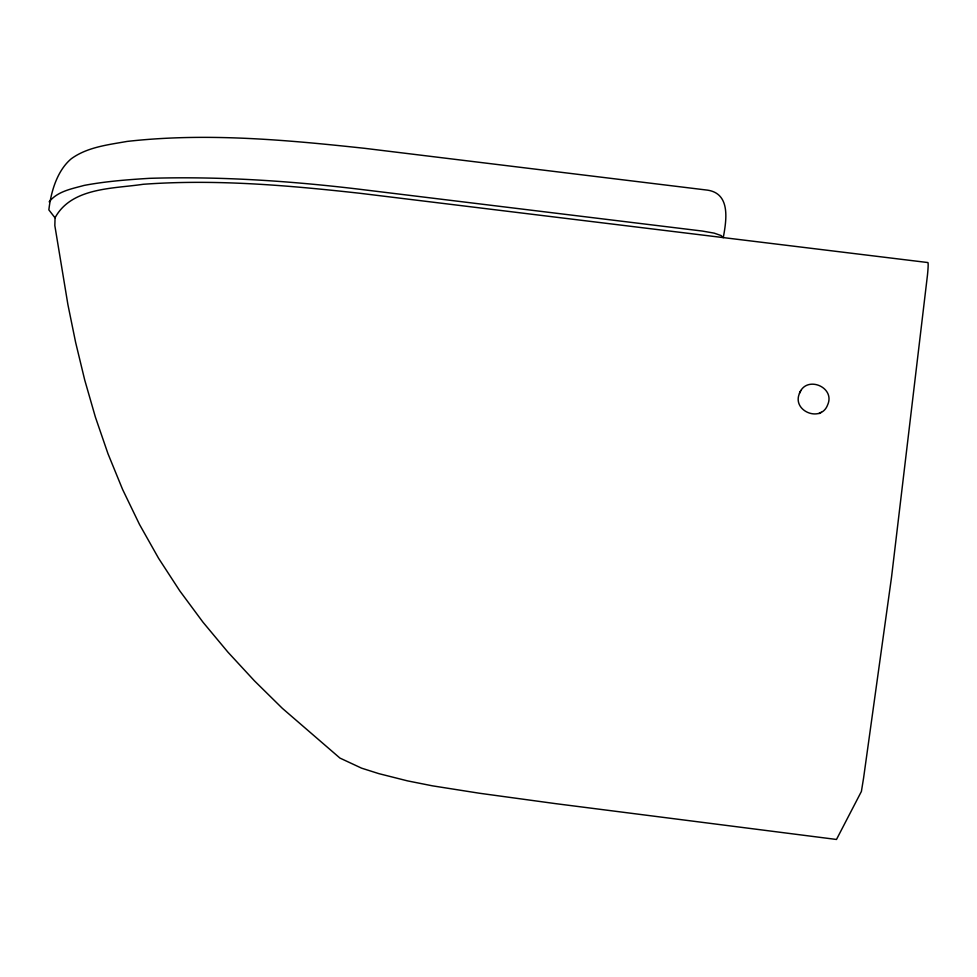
<?xml version="1.0" encoding="UTF-8"?>
<svg xmlns="http://www.w3.org/2000/svg" width="977" height="977" viewBox="0 0 977 977"><rect width="100%" height="100%" fill="white"/><g stroke="black" fill="none" stroke-linecap="round" stroke-linejoin="round"><path stroke-width="1.47" d="M49.155 201.836C57.643 191.199 71.7 188.879 84.083 185.422C105.626 181.356 127.499 179.695 149.359 178.339C218.836 176.202 288.362 180.806 357.35 188.988L702.255 231.048L714.175 233.137L721.099 235.555L723.249 237.704C726.741 219.068 730.784 192.139 705.528 189.904L364.641 148.321C285.919 139.845 206.11 132.506 127.095 141.421C108.068 144.804 87.283 147.1 71.26 158.775C56.959 170.792 50.914 192.164 48.85 209.884L54.553 217.212M799.577 392.791L800.871 390.495M819.08 413.589L821.291 412.221M55.066 217.737L54.834 225.577L67.901 304.592L75.632 342.414L84.706 379.968L95.392 417.106L107.971 453.694L122.638 489.538L139.503 524.454L158.579 558.282L179.792 590.89L202.972 622.19L227.934 652.16L254.447 680.847L282.316 708.301L339.947 758.079L361.6 768.166L378.881 773.65L407.482 780.867L432.396 785.826L479.341 793.226L555.437 803.619L836.483 839.463L861.396 791.455L863.583 778.034L891.525 577.248L927.478 275.025A18.319 1.197 -83 0 0 927.832 262.544L359.683 193.251C287.897 185.325 215.355 179.023 143.155 184.287C113.149 188.805 71.663 187.254 55.066 217.737M799.504 393.352C791.614 411.061 821.022 423.139 827.678 404.771C835.567 387.051 806.172 374.973 799.504 393.352"/></g></svg>
